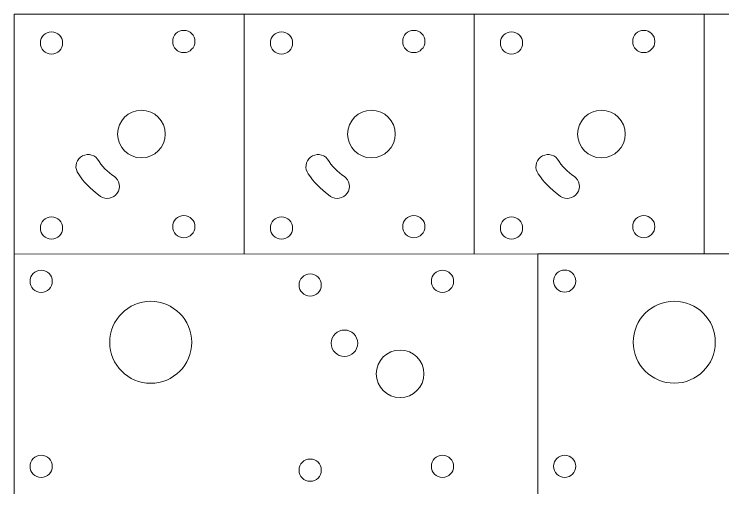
# Model space of a CAD drawing. Header units: inches. Extents: x -114 to 727, y -16 to 815.
# Drawn here: x -113.9 to 265.7, y 509.3 to 766.4 of the extents above; entities that cross this region are included whole.
import ezdxf

# ---------------------------------------------------------------- set-up
doc = ezdxf.new("R2010")
doc.units = ezdxf.units.IN
doc.header["$MEASUREMENT"] = 0
doc.layers.add('Cutting lines', color=7, linetype='Continuous')

# ---------------------------------------------------------------- blocks, each defined once
blk = doc.blocks.new('block 153')
at = {"color": 1, "lineweight": 5, "true_color": 0xff0000}
blk.add_open_spline([(109.55, 623.26), (109.55, 626.55), (112.21, 629.21), (115.5, 629.21), (118.79, 629.21), (121.45, 626.55), (121.45, 623.26), (121.45, 619.97), (118.79, 617.31), (115.5, 617.31), (112.21, 617.31), (109.55, 619.97), (109.55, 623.26), (109.55, 623.26), (109.55, 623.26), (109.55, 623.26)], degree=3, knots=[0, 0, 0, 0, 1, 1, 1, 2, 2, 2, 3, 3, 3, 4, 4, 4, 5, 5, 5, 5], dxfattribs=at)
blk = doc.blocks.new('block 154')
at = {"color": 1, "lineweight": 5, "true_color": 0xff0000}
blk.add_open_spline([(80.07, 573.65), (80.07, 580.7), (85.78, 586.41), (92.82, 586.41), (99.87, 586.41), (105.58, 580.7), (105.58, 573.65), (105.58, 566.61), (99.87, 560.9), (92.82, 560.9), (85.78, 560.9), (80.07, 566.61), (80.07, 573.65), (80.07, 573.65), (80.07, 573.65), (80.07, 573.65)], degree=3, knots=[0, 0, 0, 0, 1, 1, 1, 2, 2, 2, 3, 3, 3, 4, 4, 4, 5, 5, 5, 5], dxfattribs=at)
blk = doc.blocks.new('block 155')
at = {"color": 1, "lineweight": 5, "true_color": 0xff0000}
blk.add_lwpolyline([(166.52, 509.41), (166.52, 637.9)], dxfattribs=at)
blk = doc.blocks.new('block 156')
at = {"color": 1, "lineweight": 5, "true_color": 0xff0000}
blk.add_lwpolyline([(166.52, 637.9), (-113.87, 637.83)], dxfattribs=at)
blk = doc.blocks.new('block 157')
at = {"color": 1, "lineweight": 5, "true_color": 0xff0000}
blk.add_lwpolyline([(-113.87, 637.83), (-113.87, 509.34)], dxfattribs=at)
blk = doc.blocks.new('block 158')
at = {"color": 1, "lineweight": 5, "true_color": 0xff0000}
blk.add_open_spline([(-18.78, 590.53), (-18.78, 602.66), (-28.61, 612.5), (-40.74, 612.5), (-52.88, 612.5), (-62.71, 602.66), (-62.71, 590.53), (-62.71, 578.39), (-52.88, 568.56), (-40.74, 568.56), (-28.61, 568.56), (-18.78, 578.39), (-18.78, 590.53), (-18.78, 590.53), (-18.78, 590.53), (-18.78, 590.53)], degree=3, knots=[0, 0, 0, 0, 1, 1, 1, 2, 2, 2, 3, 3, 3, 4, 4, 4, 5, 5, 5, 5], dxfattribs=at)
blk = doc.blocks.new('block 159')
at = {"color": 1, "lineweight": 5, "true_color": 0xff0000}
blk.add_open_spline([(-105.36, 524.05), (-105.36, 527.34), (-102.69, 530), (-99.41, 530), (-96.12, 530), (-93.45, 527.34), (-93.45, 524.05), (-93.45, 520.76), (-96.12, 518.1), (-99.41, 518.1), (-102.69, 518.1), (-105.36, 520.76), (-105.36, 524.05), (-105.36, 524.05), (-105.36, 524.05), (-105.36, 524.05)], degree=3, knots=[0, 0, 0, 0, 1, 1, 1, 2, 2, 2, 3, 3, 3, 4, 4, 4, 5, 5, 5, 5], dxfattribs=at)
blk = doc.blocks.new('block 160')
at = {"color": 1, "lineweight": 5, "true_color": 0xff0000}
blk.add_open_spline([(-105.36, 623.26), (-105.36, 626.55), (-102.69, 629.21), (-99.41, 629.21), (-96.12, 629.21), (-93.45, 626.55), (-93.45, 623.26), (-93.45, 619.97), (-96.12, 617.31), (-99.41, 617.31), (-102.69, 617.31), (-105.36, 619.97), (-105.36, 623.26), (-105.36, 623.26), (-105.36, 623.26), (-105.36, 623.26)], degree=3, knots=[0, 0, 0, 0, 1, 1, 1, 2, 2, 2, 3, 3, 3, 4, 4, 4, 5, 5, 5, 5], dxfattribs=at)
blk = doc.blocks.new('block 161')
at = {"color": 1, "lineweight": 5, "true_color": 0xff0000}
blk.add_open_spline([(109.55, 524.05), (109.55, 527.34), (112.21, 530), (115.5, 530), (118.79, 530), (121.45, 527.34), (121.45, 524.05), (121.45, 520.76), (118.79, 518.1), (115.5, 518.1), (112.21, 518.1), (109.55, 520.76), (109.55, 524.05), (109.55, 524.05), (109.55, 524.05), (109.55, 524.05)], degree=3, knots=[0, 0, 0, 0, 1, 1, 1, 2, 2, 2, 3, 3, 3, 4, 4, 4, 5, 5, 5, 5], dxfattribs=at)
blk = doc.blocks.new('block 162')
at = {"color": 1, "lineweight": 5, "true_color": 0xff0000}
blk.add_open_spline([(38.71, 621.24), (38.71, 624.52), (41.38, 627.19), (44.67, 627.19), (47.95, 627.19), (50.62, 624.52), (50.62, 621.24), (50.62, 617.95), (47.95, 615.28), (44.67, 615.28), (41.38, 615.28), (38.71, 617.95), (38.71, 621.24), (38.71, 621.24), (38.71, 621.24), (38.71, 621.24)], degree=3, knots=[0, 0, 0, 0, 1, 1, 1, 2, 2, 2, 3, 3, 3, 4, 4, 4, 5, 5, 5, 5], dxfattribs=at)
blk = doc.blocks.new('block 163')
at = {"color": 1, "lineweight": 5, "true_color": 0xff0000}
blk.add_open_spline([(38.71, 522.02), (38.71, 525.31), (41.38, 527.98), (44.67, 527.98), (47.95, 527.98), (50.62, 525.31), (50.62, 522.02), (50.62, 518.73), (47.95, 516.07), (44.67, 516.07), (41.38, 516.07), (38.71, 518.73), (38.71, 522.02), (38.71, 522.02), (38.71, 522.02), (38.71, 522.02)], degree=3, knots=[0, 0, 0, 0, 1, 1, 1, 2, 2, 2, 3, 3, 3, 4, 4, 4, 5, 5, 5, 5], dxfattribs=at)
blk = doc.blocks.new('block 167')
at = {"color": 1, "lineweight": 5, "true_color": 0xff0000}
blk.add_lwpolyline([(446.92, 637.97), (166.52, 637.9)], dxfattribs=at)
blk = doc.blocks.new('block 168')
at = {"color": 1, "lineweight": 5, "true_color": 0xff0000}
blk.add_open_spline([(261.62, 590.6), (261.62, 602.73), (251.78, 612.56), (239.65, 612.56), (227.52, 612.56), (217.68, 602.73), (217.68, 590.6), (217.68, 578.46), (227.52, 568.63), (239.65, 568.63), (251.78, 568.63), (261.62, 578.46), (261.62, 590.6), (261.62, 590.6), (261.62, 590.6), (261.62, 590.6)], degree=3, knots=[0, 0, 0, 0, 1, 1, 1, 2, 2, 2, 3, 3, 3, 4, 4, 4, 5, 5, 5, 5], dxfattribs=at)
blk = doc.blocks.new('block 169')
at = {"color": 1, "lineweight": 5, "true_color": 0xff0000}
blk.add_open_spline([(175.04, 524.12), (175.04, 527.4), (177.7, 530.07), (180.99, 530.07), (184.28, 530.07), (186.94, 527.4), (186.94, 524.12), (186.94, 520.83), (184.28, 518.16), (180.99, 518.16), (177.7, 518.16), (175.04, 520.83), (175.04, 524.12), (175.04, 524.12), (175.04, 524.12), (175.04, 524.12)], degree=3, knots=[0, 0, 0, 0, 1, 1, 1, 2, 2, 2, 3, 3, 3, 4, 4, 4, 5, 5, 5, 5], dxfattribs=at)
blk = doc.blocks.new('block 170')
at = {"color": 1, "lineweight": 5, "true_color": 0xff0000}
blk.add_open_spline([(175.04, 623.33), (175.04, 626.62), (177.7, 629.28), (180.99, 629.28), (184.28, 629.28), (186.94, 626.62), (186.94, 623.33), (186.94, 620.04), (184.28, 617.38), (180.99, 617.38), (177.7, 617.38), (175.04, 620.04), (175.04, 623.33), (175.04, 623.33), (175.04, 623.33), (175.04, 623.33)], degree=3, knots=[0, 0, 0, 0, 1, 1, 1, 2, 2, 2, 3, 3, 3, 4, 4, 4, 5, 5, 5, 5], dxfattribs=at)
blk = doc.blocks.new('block 212')
at = {"color": 1, "lineweight": 5, "true_color": 0xff0000}
blk.add_lwpolyline([(255.66, 766.35), (255.66, 637.86)], dxfattribs=at)
blk = doc.blocks.new('block 243')
at = {"color": 1, "lineweight": 5, "true_color": 0xff0000}
blk.add_lwpolyline([(-113.87, 766.32), (9.3, 766.39)], dxfattribs=at)
blk = doc.blocks.new('block 244')
at = {"color": 1, "lineweight": 5, "true_color": 0xff0000}
blk.add_open_spline([(-28.98, 652.54), (-28.98, 655.82), (-26.32, 658.49), (-23.03, 658.49), (-19.74, 658.49), (-17.08, 655.82), (-17.08, 652.54), (-17.08, 649.25), (-19.74, 646.58), (-23.03, 646.58), (-26.32, 646.58), (-28.98, 649.25), (-28.98, 652.54), (-28.98, 652.54), (-28.98, 652.54), (-28.98, 652.54)], degree=3, knots=[0, 0, 0, 0, 1, 1, 1, 2, 2, 2, 3, 3, 3, 4, 4, 4, 5, 5, 5, 5], dxfattribs=at)
blk = doc.blocks.new('block 245')
at = {"color": 1, "lineweight": 5, "true_color": 0xff0000}
blk.add_open_spline([(-28.98, 751.75), (-28.98, 755.04), (-26.32, 757.7), (-23.03, 757.7), (-19.74, 757.7), (-17.08, 755.04), (-17.08, 751.75), (-17.08, 748.46), (-19.74, 745.8), (-23.03, 745.8), (-26.32, 745.8), (-28.98, 748.46), (-28.98, 751.75), (-28.98, 751.75), (-28.98, 751.75), (-28.98, 751.75)], degree=3, knots=[0, 0, 0, 0, 1, 1, 1, 2, 2, 2, 3, 3, 3, 4, 4, 4, 5, 5, 5, 5], dxfattribs=at)
blk = doc.blocks.new('block 246')
at = {"color": 1, "lineweight": 5, "true_color": 0xff0000}
blk.add_lwpolyline([(9.3, 637.9), (9.3, 766.39)], dxfattribs=at)
blk = doc.blocks.new('block 247')
at = {"color": 1, "lineweight": 5, "true_color": 0xff0000}
blk.add_lwpolyline([(-113.87, 766.32), (-113.87, 637.83)], dxfattribs=at)
blk = doc.blocks.new('block 248')
at = {"color": 1, "lineweight": 5, "true_color": 0xff0000}
blk.add_open_spline([(-60.2, 679.37), (-63.85, 681.82), (-66.94, 685.01), (-69.27, 688.74), (-71.51, 691.52), (-75.59, 691.96), (-78.37, 689.72), (-81.07, 687.55), (-81.57, 683.63), (-79.51, 680.84), (-76.64, 676.46), (-72.98, 672.65), (-68.72, 669.6), (-66.22, 667.03), (-62.1, 666.96), (-59.52, 669.46), (-56.94, 671.95), (-56.88, 676.07), (-59.37, 678.65), (-59.63, 678.91), (-59.9, 679.15), (-60.2, 679.37)], degree=3, knots=[0, 0, 0, 0, 1, 1, 1, 2, 2, 2, 3, 3, 3, 4, 4, 4, 5, 5, 5, 6, 6, 6, 7, 7, 7, 7], dxfattribs=at)
blk = doc.blocks.new('block 249')
at = {"color": 1, "lineweight": 5, "true_color": 0xff0000}
blk.add_open_spline([(-99.84, 651.75), (-99.84, 655.04), (-97.18, 657.71), (-93.89, 657.71), (-90.6, 657.71), (-87.94, 655.04), (-87.94, 651.75), (-87.94, 648.47), (-90.6, 645.8), (-93.89, 645.8), (-97.18, 645.8), (-99.84, 648.47), (-99.84, 651.75), (-99.84, 651.75), (-99.84, 651.75), (-99.84, 651.75)], degree=3, knots=[0, 0, 0, 0, 1, 1, 1, 2, 2, 2, 3, 3, 3, 4, 4, 4, 5, 5, 5, 5], dxfattribs=at)
blk = doc.blocks.new('block 250')
at = {"color": 1, "lineweight": 5, "true_color": 0xff0000}
blk.add_open_spline([(-99.84, 750.97), (-99.84, 754.25), (-97.18, 756.92), (-93.89, 756.92), (-90.6, 756.92), (-87.94, 754.25), (-87.94, 750.97), (-87.94, 747.68), (-90.6, 745.01), (-93.89, 745.01), (-97.18, 745.01), (-99.84, 747.68), (-99.84, 750.97), (-99.84, 750.97), (-99.84, 750.97), (-99.84, 750.97)], degree=3, knots=[0, 0, 0, 0, 1, 1, 1, 2, 2, 2, 3, 3, 3, 4, 4, 4, 5, 5, 5, 5], dxfattribs=at)
blk = doc.blocks.new('block 251')
at = {"color": 1, "lineweight": 5, "true_color": 0xff0000}
blk.add_lwpolyline([(9.3, 766.32), (132.48, 766.39)], dxfattribs=at)
blk = doc.blocks.new('block 252')
at = {"color": 1, "lineweight": 5, "true_color": 0xff0000}
blk.add_open_spline([(94.19, 652.54), (94.19, 655.82), (96.86, 658.49), (100.15, 658.49), (103.43, 658.49), (106.1, 655.82), (106.1, 652.54), (106.1, 649.25), (103.43, 646.58), (100.15, 646.58), (96.86, 646.58), (94.19, 649.25), (94.19, 652.54), (94.19, 652.54), (94.19, 652.54), (94.19, 652.54)], degree=3, knots=[0, 0, 0, 0, 1, 1, 1, 2, 2, 2, 3, 3, 3, 4, 4, 4, 5, 5, 5, 5], dxfattribs=at)
blk = doc.blocks.new('block 253')
at = {"color": 1, "lineweight": 5, "true_color": 0xff0000}
blk.add_open_spline([(94.19, 751.75), (94.19, 755.04), (96.86, 757.7), (100.15, 757.7), (103.43, 757.7), (106.1, 755.04), (106.1, 751.75), (106.1, 748.46), (103.43, 745.8), (100.15, 745.8), (96.86, 745.8), (94.19, 748.46), (94.19, 751.75), (94.19, 751.75), (94.19, 751.75), (94.19, 751.75)], degree=3, knots=[0, 0, 0, 0, 1, 1, 1, 2, 2, 2, 3, 3, 3, 4, 4, 4, 5, 5, 5, 5], dxfattribs=at)
blk = doc.blocks.new('block 254')
at = {"color": 1, "lineweight": 5, "true_color": 0xff0000}
blk.add_lwpolyline([(132.48, 637.9), (132.48, 766.39)], dxfattribs=at)
blk = doc.blocks.new('block 255')
at = {"color": 1, "lineweight": 5, "true_color": 0xff0000}
blk.add_open_spline([(62.98, 679.37), (59.33, 681.82), (56.24, 685.01), (53.91, 688.74), (51.66, 691.52), (47.59, 691.96), (44.81, 689.72), (42.11, 687.55), (41.6, 683.63), (43.66, 680.84), (46.53, 676.46), (50.2, 672.65), (54.46, 669.6), (56.96, 667.03), (61.07, 666.96), (63.65, 669.46), (66.23, 671.95), (66.3, 676.07), (63.8, 678.65), (63.55, 678.91), (63.27, 679.15), (62.98, 679.37)], degree=3, knots=[0, 0, 0, 0, 1, 1, 1, 2, 2, 2, 3, 3, 3, 4, 4, 4, 5, 5, 5, 6, 6, 6, 7, 7, 7, 7], dxfattribs=at)
blk = doc.blocks.new('block 256')
at = {"color": 1, "lineweight": 5, "true_color": 0xff0000}
blk.add_open_spline([(23.33, 651.75), (23.33, 655.04), (26, 657.71), (29.29, 657.71), (32.58, 657.71), (35.24, 655.04), (35.24, 651.75), (35.24, 648.47), (32.58, 645.8), (29.29, 645.8), (26, 645.8), (23.33, 648.47), (23.33, 651.75), (23.33, 651.75), (23.33, 651.75), (23.33, 651.75)], degree=3, knots=[0, 0, 0, 0, 1, 1, 1, 2, 2, 2, 3, 3, 3, 4, 4, 4, 5, 5, 5, 5], dxfattribs=at)
blk = doc.blocks.new('block 257')
at = {"color": 1, "lineweight": 5, "true_color": 0xff0000}
blk.add_open_spline([(23.33, 750.97), (23.33, 754.25), (26, 756.92), (29.29, 756.92), (32.58, 756.92), (35.24, 754.25), (35.24, 750.97), (35.24, 747.68), (32.58, 745.01), (29.29, 745.01), (26, 745.01), (23.33, 747.68), (23.33, 750.97), (23.33, 750.97), (23.33, 750.97), (23.33, 750.97)], degree=3, knots=[0, 0, 0, 0, 1, 1, 1, 2, 2, 2, 3, 3, 3, 4, 4, 4, 5, 5, 5, 5], dxfattribs=at)
blk = doc.blocks.new('block 258')
at = {"color": 1, "lineweight": 5, "true_color": 0xff0000}
blk.add_lwpolyline([(132.48, 766.32), (255.66, 766.39)], dxfattribs=at)
blk = doc.blocks.new('block 259')
at = {"color": 1, "lineweight": 5, "true_color": 0xff0000}
blk.add_lwpolyline([(254.26, 766.32), (377.44, 766.39)], dxfattribs=at)
blk = doc.blocks.new('block 262')
at = {"color": 1, "lineweight": 5, "true_color": 0xff0000}
blk.add_open_spline([(217.37, 652.54), (217.37, 655.82), (220.03, 658.49), (223.32, 658.49), (226.61, 658.49), (229.27, 655.82), (229.27, 652.54), (229.27, 649.25), (226.61, 646.58), (223.32, 646.58), (220.03, 646.58), (217.37, 649.25), (217.37, 652.54), (217.37, 652.54), (217.37, 652.54), (217.37, 652.54)], degree=3, knots=[0, 0, 0, 0, 1, 1, 1, 2, 2, 2, 3, 3, 3, 4, 4, 4, 5, 5, 5, 5], dxfattribs=at)
blk = doc.blocks.new('block 263')
at = {"color": 1, "lineweight": 5, "true_color": 0xff0000}
blk.add_open_spline([(217.37, 751.75), (217.37, 755.04), (220.03, 757.7), (223.32, 757.7), (226.61, 757.7), (229.27, 755.04), (229.27, 751.75), (229.27, 748.46), (226.61, 745.8), (223.32, 745.8), (220.03, 745.8), (217.37, 748.46), (217.37, 751.75), (217.37, 751.75), (217.37, 751.75), (217.37, 751.75)], degree=3, knots=[0, 0, 0, 0, 1, 1, 1, 2, 2, 2, 3, 3, 3, 4, 4, 4, 5, 5, 5, 5], dxfattribs=at)
blk = doc.blocks.new('block 264')
at = {"color": 1, "lineweight": 5, "true_color": 0xff0000}
blk.add_open_spline([(186.16, 679.37), (182.51, 681.82), (179.42, 685.01), (177.08, 688.74), (174.84, 691.52), (170.77, 691.96), (167.99, 689.72), (165.29, 687.55), (164.78, 683.63), (166.84, 680.84), (169.71, 676.46), (173.37, 672.65), (177.64, 669.6), (180.13, 667.03), (184.25, 666.96), (186.83, 669.46), (189.41, 671.95), (189.48, 676.07), (186.98, 678.65), (186.73, 678.91), (186.45, 679.15), (186.16, 679.37)], degree=3, knots=[0, 0, 0, 0, 1, 1, 1, 2, 2, 2, 3, 3, 3, 4, 4, 4, 5, 5, 5, 6, 6, 6, 7, 7, 7, 7], dxfattribs=at)
blk = doc.blocks.new('block 265')
at = {"color": 1, "lineweight": 5, "true_color": 0xff0000}
blk.add_open_spline([(146.51, 651.75), (146.51, 655.04), (149.18, 657.71), (152.46, 657.71), (155.75, 657.71), (158.42, 655.04), (158.42, 651.75), (158.42, 648.47), (155.75, 645.8), (152.46, 645.8), (149.18, 645.8), (146.51, 648.47), (146.51, 651.75), (146.51, 651.75), (146.51, 651.75), (146.51, 651.75)], degree=3, knots=[0, 0, 0, 0, 1, 1, 1, 2, 2, 2, 3, 3, 3, 4, 4, 4, 5, 5, 5, 5], dxfattribs=at)
blk = doc.blocks.new('block 266')
at = {"color": 1, "lineweight": 5, "true_color": 0xff0000}
blk.add_open_spline([(146.51, 750.97), (146.51, 754.25), (149.18, 756.92), (152.46, 756.92), (155.75, 756.92), (158.42, 754.25), (158.42, 750.97), (158.42, 747.68), (155.75, 745.01), (152.46, 745.01), (149.18, 745.01), (146.51, 747.68), (146.51, 750.97), (146.51, 750.97), (146.51, 750.97), (146.51, 750.97)], degree=3, knots=[0, 0, 0, 0, 1, 1, 1, 2, 2, 2, 3, 3, 3, 4, 4, 4, 5, 5, 5, 5], dxfattribs=at)
blk = doc.blocks.new('block 320')
at = {"layer": 'Cutting lines', "color": 1, "lineweight": 5, "true_color": 0xff0000}
blk.add_open_spline([(-32.95, 702.14), (-32.95, 709.19), (-38.66, 714.9), (-45.71, 714.9), (-52.75, 714.9), (-58.46, 709.19), (-58.46, 702.14), (-58.46, 695.1), (-52.75, 689.39), (-45.71, 689.39), (-38.66, 689.39), (-32.95, 695.1), (-32.95, 702.14), (-32.95, 702.14), (-32.95, 702.14), (-32.95, 702.14)], degree=3, knots=[0, 0, 0, 0, 1, 1, 1, 2, 2, 2, 3, 3, 3, 4, 4, 4, 5, 5, 5, 5], dxfattribs=at)
blk = doc.blocks.new('block 321')
at = {"layer": 'Cutting lines', "color": 1, "lineweight": 5, "true_color": 0xff0000}
blk.add_open_spline([(90.22, 702.14), (90.22, 709.19), (84.51, 714.9), (77.47, 714.9), (70.42, 714.9), (64.71, 709.19), (64.71, 702.14), (64.71, 695.1), (70.42, 689.39), (77.47, 689.39), (84.51, 689.39), (90.22, 695.1), (90.22, 702.14), (90.22, 702.14), (90.22, 702.14), (90.22, 702.14)], degree=3, knots=[0, 0, 0, 0, 1, 1, 1, 2, 2, 2, 3, 3, 3, 4, 4, 4, 5, 5, 5, 5], dxfattribs=at)
blk = doc.blocks.new('block 322')
at = {"layer": 'Cutting lines', "color": 1, "lineweight": 5, "true_color": 0xff0000}
blk.add_open_spline([(213.4, 702.14), (213.4, 709.19), (207.69, 714.9), (200.65, 714.9), (193.6, 714.9), (187.89, 709.19), (187.89, 702.14), (187.89, 695.1), (193.6, 689.39), (200.65, 689.39), (207.69, 689.39), (213.4, 695.1), (213.4, 702.14), (213.4, 702.14), (213.4, 702.14), (213.4, 702.14)], degree=3, knots=[0, 0, 0, 0, 1, 1, 1, 2, 2, 2, 3, 3, 3, 4, 4, 4, 5, 5, 5, 5], dxfattribs=at)
blk = doc.blocks.new('block 335')
at = {"layer": 'Cutting lines', "color": 1, "lineweight": 5, "true_color": 0xff0000}
blk.add_open_spline([(70.09, 590.02), (70.09, 593.93), (66.92, 597.11), (63, 597.11), (59.09, 597.11), (55.92, 593.93), (55.92, 590.02), (55.92, 586.11), (59.09, 582.93), (63, 582.93), (66.92, 582.93), (70.09, 586.11), (70.09, 590.02), (70.09, 590.02), (70.09, 590.02), (70.09, 590.02)], degree=3, knots=[0, 0, 0, 0, 1, 1, 1, 2, 2, 2, 3, 3, 3, 4, 4, 4, 5, 5, 5, 5], dxfattribs=at)

msp = doc.modelspace()

# ---------------------------------------------------------------- block references
for name in ['block 243', 'block 247', 'block 246', 'block 251', 'block 254', 'block 258', 'block 259', 'block 212', 'block 250', 'block 245', 'block 257', 'block 253', 'block 266', 'block 263', 'block 248', 'block 255', 'block 264', 'block 249', 'block 244', 'block 256', 'block 252', 'block 265', 'block 262', 'block 156', 'block 157', 'block 167', 'block 155', 'block 160', 'block 162', 'block 153', 'block 170', 'block 158', 'block 168', 'block 154', 'block 159', 'block 163', 'block 161', 'block 169']:
    msp.add_blockref(name, (0, 0))
at = {"layer": 'Cutting lines'}
for name in ['block 320', 'block 321', 'block 322', 'block 335']:
    msp.add_blockref(name, (0, 0), dxfattribs=at)

doc.saveas('drawing.dxf')
